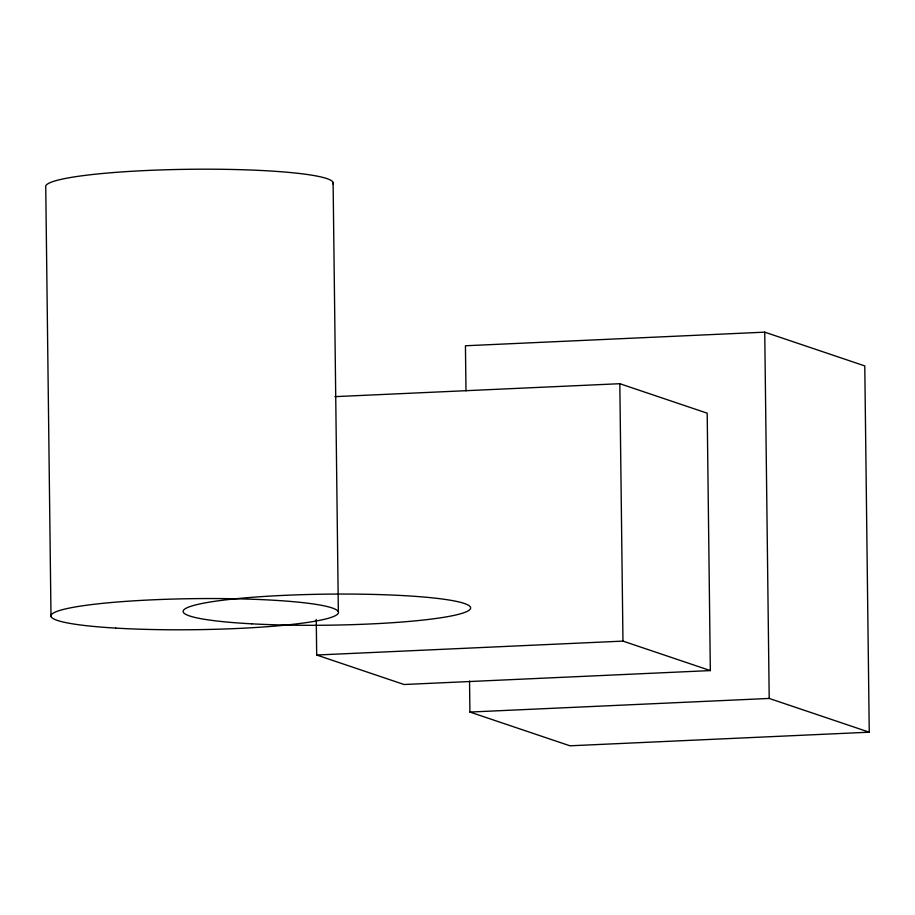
<?xml version="1.0" encoding="UTF-8"?>
<svg xmlns="http://www.w3.org/2000/svg" width="915" height="915" viewBox="0 0 915 915"><rect width="100%" height="100%" fill="white"/><g stroke="black" fill="none" stroke-linecap="round" stroke-linejoin="round"><path stroke-width="1.37" d="M469.532 681.057L469.91 712.053L569.953 745.805L869.25 732.194L864.778 365.909L764.734 332.156L465.438 345.767L465.987 390.842M334.913 396.653L619.821 383.705L707.192 413.18L710.337 670.581L404.075 684.512L316.693 655.026L316.258 619.478M316.693 655.026L622.966 641.106L710.337 670.581M469.91 712.053L769.206 698.442L869.25 732.194M764.734 332.156L769.206 698.442M619.821 383.705L622.966 641.106M333.106 182.485L338.356 611.838M51 616.493L45.75 187.14A143.792 15.532 -0.7 0 1 190.835 169.264A143.792 15.532 -0.7 0 1 332.969 183.972M115.725 628.102A143.792 15.532 -0.7 0 0 338.218 613.336A143.792 15.532 -0.7 0 0 130.079 601.075A143.792 15.532 -0.7 0 0 115.725 628.102M251.694 623.824A143.792 15.532 -0.7 0 0 470.596 608.349A143.792 15.532 -0.7 0 0 258.282 596.855A143.792 15.532 -0.7 0 0 251.694 623.824"/></g></svg>
